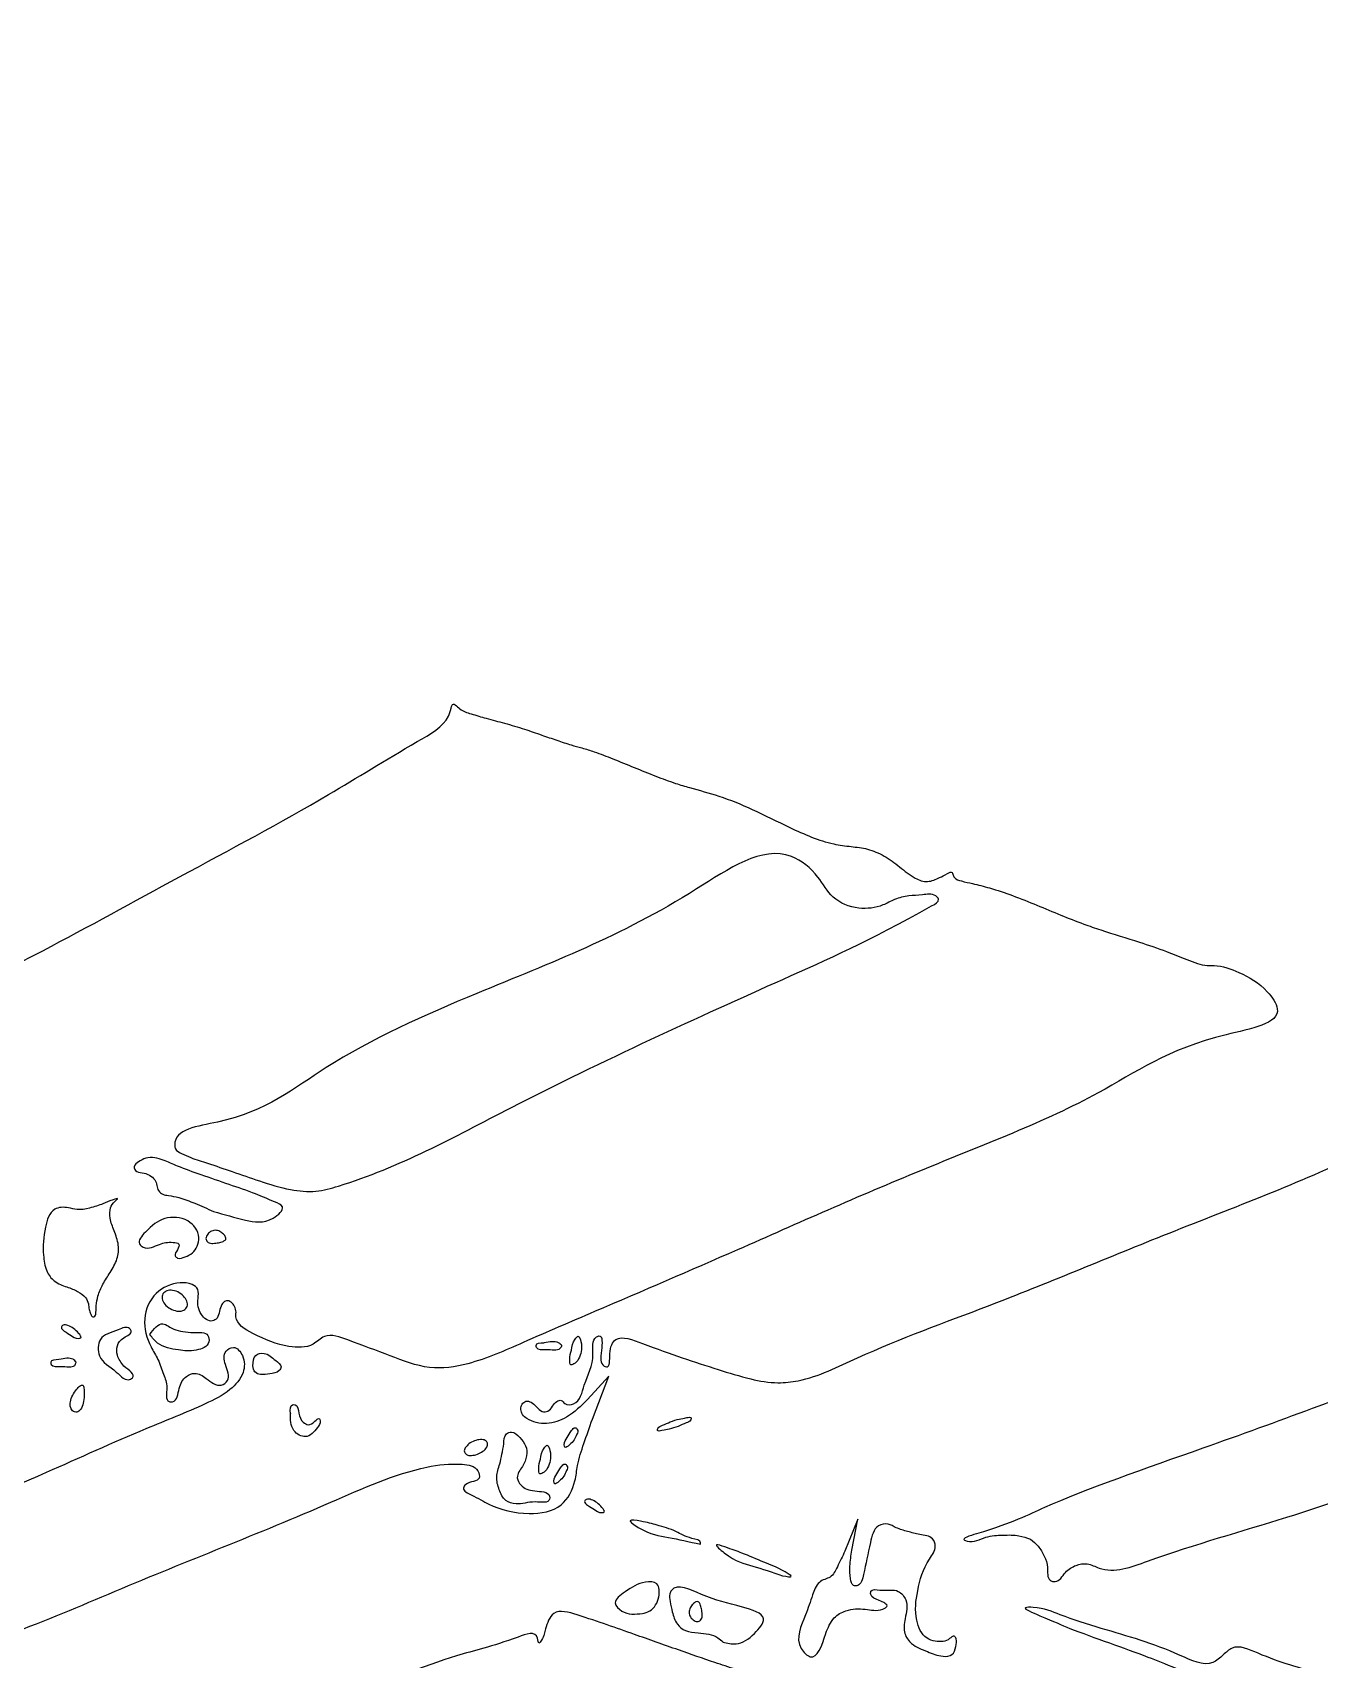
# Model space of a CAD drawing. Extents: x 75.6 to 113.1, y 82.9 to 117.5.
# Drawn here: x 101.74 to 106.43, y 96.37 to 102.31 of the extents above; entities that cross this region are included whole.
import ezdxf

# ---------------------------------------------------------------- set-up
doc = ezdxf.new("R2010")
doc.units = 0
doc.layers.add('Layer_1', color=7, linetype='CONTINUOUS')

msp = doc.modelspace()

# ---------------------------------------------------------------- linework, layer by layer
at = {"layer": 'Layer_1', "color": 7}
for points in [[(102.562027, 98.11821)], [(102.439365, 97.904663)], [(102.263557, 97.866923)], [(102.210007, 97.706625)], [(102.162997, 97.557833)], [(103.700107, 97.501628)], [(101.921137, 97.314315)], [(104.0895, 97.223175)], [(103.31268, 97.145063)], [(103.587112, 97.104278)], [(103.436707, 96.99216)], [(105.373485, 96.812393)], [(104.170125, 96.793882)], [(104.469915, 96.678772)], [(103.958542, 96.541125)], [(104.133217, 96.562237)]]:
    msp.add_lwpolyline(points, close=True, dxfattribs=at)
for points in [[(102.395302, 98.00694), (102.395265, 98.00718)], [(101.967465, 97.663432), (101.96721, 97.663463)], [(101.902987, 97.562588), (101.903212, 97.562813)], [(103.600222, 97.528545), (103.600072, 97.52862)], [(101.893935, 97.457303), (101.894085, 97.457228)], [(102.06813, 97.442498), (102.068272, 97.442535)], [(102.538777, 97.443623), (102.538522, 97.443548)], [(103.776277, 97.249185), (103.836877, 97.406977), (103.75896, 97.321582)], [(102.675487, 97.271048), (102.675502, 97.270943)], [(103.684642, 97.182923), (103.684417, 97.183148)], [(103.646962, 97.050413), (103.646737, 97.050638)], [(103.811062, 96.927637), (103.811287, 96.927862)], [(104.72271, 96.772463), (104.744385, 96.885218), (104.69706, 96.767925)], [(104.62761, 96.468863), (104.62743, 96.468877)], [(104.252775, 96.43659), (104.252452, 96.43656)]]:
    msp.add_lwpolyline(points, dxfattribs=at)
at = {"layer": 'Layer_1', "color": 1}
msp.add_open_spline([(106.074617, 88.715588), (104.249354, 87.36335), (100.649104, 84.696121), (94.172017, 82.903995), (87.750406, 83.03344), (82.005764, 85.283429), (77.720631, 89.422948), (75.517658, 94.943519), (75.68874, 101.044047), (78.085845, 106.95001), (82.368448, 112.0185), (88.034386, 115.689566), (94.438585, 117.565183), (100.87869, 117.414553), (106.619057, 115.169462), (110.904213, 111.029918), (113.111088, 105.504876), (112.923489, 99.423268), (110.593048, 93.440943), (107.612551, 90.323953), (106.074617, 88.715588)], degree=3, knots=[0, 0, 0, 0, 6.766367, 13.346357, 19.73316, 25.749556, 31.41027, 37.120766, 43.060724, 49.272926, 55.895829, 62.662196, 69.242186, 75.628989, 81.645385, 87.3061, 93.016595, 98.956553, 105.168756, 111.791658, 111.791658, 111.791658, 111.791658], dxfattribs=at)
at = {"layer": 'Layer_1', "color": 7}
for points, knots in [([(100.440675, 99.308295), (100.42186, 99.304328), (100.386131, 99.296796), (100.336734, 99.294441), (100.299434, 99.303909), (100.272984, 99.315957), (100.247336, 99.312211), (100.228844, 99.291932), (100.206771, 99.264104), (100.168899, 99.234769), (100.121757, 99.199664), (100.070869, 99.175132), (100.045022, 99.121209), (100.071681, 99.078877), (100.084709, 99.036244), (100.083704, 98.996195), (100.063423, 98.968616), (100.041889, 98.949444), (100.030873, 98.926866), (100.033787, 98.889632), (100.098044, 98.878879), (100.159416, 98.886497), (100.195542, 98.922534), (100.210803, 98.959229), (100.254284, 98.942486), (100.306845, 98.914313), (100.413961, 98.865473), (100.565138, 98.807244), (100.765753, 98.733677), (100.951238, 98.67235), (101.108873, 98.627082), (101.249017, 98.668572), (101.454927, 98.795425), (101.81401, 98.975895), (102.283424, 99.235444), (102.754795, 99.484766), (103.057849, 99.6759), (103.24346, 99.779929), (103.259484, 99.834012), (103.266043, 99.860265), (103.281238, 99.850513), (103.296797, 99.83283), (103.338968, 99.819698), (103.392564, 99.803326), (103.458551, 99.786949), (103.526033, 99.766413), (103.589421, 99.744935), (103.645871, 99.724793), (103.694575, 99.708724), (103.740503, 99.696725), (103.791329, 99.680369), (103.854647, 99.656235), (103.92897, 99.625501), (104.004809, 99.594629), (104.07214, 99.569468), (104.149395, 99.546755), (104.244601, 99.521722), (104.36641, 99.471637), (104.476045, 99.415137), (104.574335, 99.370896), (104.649465, 99.346012), (104.718423, 99.337148), (104.781822, 99.330691), (104.84198, 99.303936), (104.897818, 99.263924), (104.944226, 99.223017), (104.998493, 99.203388), (105.039946, 99.223202), (105.063907, 99.234117), (105.087776, 99.248472), (105.09162, 99.234235), (105.097166, 99.218815), (105.127381, 99.210157), (105.169131, 99.200604), (105.23296, 99.185344), (105.310595, 99.1583), (105.396713, 99.123913), (105.482338, 99.087562), (105.560154, 99.057227), (105.655642, 99.023805), (105.757244, 98.993718), (105.862236, 98.958752), (105.931616, 98.929447), (105.98078, 98.911075), (106.01441, 98.901775), (106.066529, 98.905928), (106.145957, 98.875845), (106.226316, 98.829668), (106.318576, 98.696583), (105.915996, 98.630801), (105.602106, 98.400041), (104.953891, 98.155885), (104.356598, 97.887688), (103.871074, 97.67886), (103.544382, 97.538969), (103.349942, 97.45102), (103.178225, 97.425328), (103.032617, 97.485077), (102.915312, 97.526196), (102.806431, 97.56872), (102.750637, 97.50758), (102.64795, 97.513234), (102.560033, 97.547421), (102.470749, 97.599939), (102.478929, 97.645372), (102.470033, 97.665054), (102.457351, 97.68052), (102.436776, 97.68294), (102.422173, 97.665774), (102.416896, 97.643131), (102.411795, 97.618612), (102.390629, 97.604255), (102.36652, 97.611685), (102.348536, 97.631526), (102.337589, 97.659397), (102.337326, 97.690152), (102.343556, 97.723324), (102.31193, 97.746499), (102.255834, 97.749982), (102.175247, 97.716319), (102.131979, 97.614776), (102.156105, 97.526952), (102.194965, 97.467028), (102.211606, 97.414316), (102.230434, 97.369373), (102.21716, 97.313536), (102.262569, 97.311778), (102.266233, 97.365243), (102.28754, 97.404634), (102.331749, 97.423089), (102.372494, 97.397292), (102.412376, 97.361975), (102.460606, 97.396572), (102.436443, 97.444749), (102.429176, 97.495394), (102.473579, 97.520695), (102.509678, 97.476266), (102.508951, 97.411711), (102.450824, 97.347066), (102.326314, 97.285545), (102.097366, 97.1963), (101.739051, 97.031802), (101.366338, 96.875224), (101.057714, 96.719614), (100.88479, 96.673537), (100.799995, 96.594939), (100.761716, 96.608472), (100.756923, 96.630733), (100.754185, 96.653991), (100.749065, 96.712475), (100.71979, 96.645084), (100.724608, 96.601297), (100.713429, 96.529764), (100.6975, 96.460329), (100.672437, 96.377076), (100.641709, 96.281093), (100.610507, 96.173608), (100.571178, 96.026792), (100.520996, 95.857495), (100.469213, 95.692105), (100.421926, 95.595199), (100.396657, 95.54349), (100.388245, 95.503324), (100.370147, 95.382295), (100.309697, 95.153014), (100.211008, 94.943776), (100.164931, 94.64113), (99.965746, 94.745871), (99.796398, 94.788383), (99.634102, 94.855331), (99.531073, 94.896361), (99.485465, 94.917599), (99.447689, 94.925006), (99.425649, 94.949034), (99.427025, 94.984108), (99.438856, 95.022843), (99.453704, 95.065335), (99.461459, 95.105986), (99.460155, 95.149108), (99.449859, 95.182419), (99.471573, 95.228287), (99.492038, 95.204339), (99.510757, 95.184892), (99.52348, 95.22309), (99.531273, 95.25653), (99.529387, 95.308694), (99.574649, 95.336505), (99.622083, 95.295891), (99.700945, 95.260475), (99.771778, 95.370732), (99.77564, 95.493915), (99.798119, 95.610365), (99.786905, 95.706731), (99.725, 95.731122), (99.665095, 95.746619), (99.654048, 95.821611), (99.690092, 95.914233), (99.727521, 96.022149), (99.783018, 96.123112), (99.85208, 96.134871), (99.891663, 96.111778), (99.920479, 96.145328), (99.941162, 96.225375), (99.966509, 96.347849), (99.97099, 96.472615), (99.941732, 96.5615), (99.894985, 96.570331), (99.888651, 96.600625), (99.916605, 96.617631), (99.944718, 96.672014), (99.814458, 96.712744), (99.720911, 96.754007), (99.59449, 96.786199), (99.506488, 96.800829), (99.42098, 96.795399), (99.336448, 96.787165), (99.262548, 96.812931), (99.206235, 96.855204), (99.216903, 96.8959), (99.238653, 96.918224), (99.270213, 96.942631), (99.31341, 96.96422), (99.371451, 96.948058), (99.420248, 96.907232), (99.470406, 96.868313), (99.523174, 96.849713), (99.565113, 96.863335), (99.585397, 96.881213), (99.613242, 96.880187), (99.589641, 96.847558), (99.695682, 96.84501), (99.769022, 96.888594), (99.901819, 96.933204), (99.977958, 96.995107), (100.05411, 96.984542), (100.043584, 96.928638), (100.019997, 96.896651), (100.039091, 96.877747), (100.050349, 96.92766), (100.125514, 96.924617), (100.246809, 96.896767), (100.413562, 96.843047), (100.588395, 96.777346), (100.701563, 96.761771), (100.789297, 96.709979), (100.822998, 96.792103), (100.62688, 96.811591), (100.493887, 96.890062), (100.299413, 96.948335), (100.186365, 96.995529), (100.123242, 97.038373), (100.120619, 97.07367), (100.121535, 97.094438), (100.14528, 97.117404), (100.216138, 97.076752), (100.325469, 97.059997), (100.47594, 97.006136), (100.62812, 96.952581), (100.730779, 96.934309), (100.817171, 96.889086), (100.836799, 96.971387), (100.869283, 97.053603), (100.907632, 97.198646), (100.946833, 97.335697), (100.990206, 97.451325), (101.047425, 97.504591), (101.095991, 97.526923), (101.133904, 97.541343), (101.164346, 97.532869), (101.199204, 97.537266), (101.226587, 97.581814), (101.259165, 97.639327), (101.283859, 97.697679), (101.324884, 97.745611), (101.383068, 97.721456), (101.447053, 97.690702), (101.544553, 97.732555), (101.596687, 97.814988), (101.64973, 97.878802), (101.655618, 97.953065), (101.598965, 97.973341), (101.571324, 98.001019), (101.531049, 97.998783), (101.553358, 97.967544), (101.559704, 97.946671), (101.561684, 97.92098), (101.544222, 97.909114), (101.525825, 97.896214), (101.515946, 97.867626), (101.511795, 97.833441), (101.509585, 97.796502), (101.483286, 97.765156), (101.449716, 97.758971), (101.410496, 97.745134), (101.397727, 97.784855), (101.428681, 97.815951), (101.443921, 97.864261), (101.456323, 97.918035), (101.44828, 97.964066), (101.459742, 98.02276), (101.414751, 98.021592), (101.421296, 97.963958), (101.400927, 97.919747), (101.390128, 97.870265), (101.377754, 97.83131), (101.373352, 97.798571), (101.345267, 97.786971), (101.325562, 97.821844), (101.261373, 97.83295), (101.208031, 97.75678), (101.177575, 97.677693), (101.179044, 97.616615), (101.151784, 97.577312), (101.130884, 97.608335), (101.109759, 97.629615), (101.074282, 97.613263), (101.057995, 97.578193), (101.031939, 97.54369), (101.003093, 97.517334), (100.912997, 97.48734), (100.734054, 97.59565), (100.499366, 97.639944), (100.355574, 97.734697), (100.258258, 97.761156), (100.240313, 97.668483), (100.216652, 97.603219), (100.194777, 97.529379), (100.177673, 97.485752), (100.07995, 97.409151), (99.81507, 97.333323), (99.51034, 97.143217), (99.273141, 97.024397), (99.154279, 96.934941), (99.007777, 97.010712), (98.845267, 97.047328), (98.656774, 97.109256), (98.513441, 97.147326), (98.371904, 97.180692), (98.265897, 97.199816), (98.179437, 97.2284), (98.164603, 97.285007), (98.171982, 97.334882), (98.19067, 97.385707), (98.223113, 97.435386), (98.258086, 97.487192), (98.284421, 97.543974), (98.325388, 97.694513), (98.364746, 97.914807), (98.455594, 98.169234), (98.538563, 98.299403), (98.630812, 98.373376), (98.547639, 98.44625), (98.46184, 98.473872), (98.347646, 98.513451), (98.239355, 98.549939), (98.128401, 98.589359), (98.032105, 98.617674), (97.953291, 98.633159), (97.887059, 98.609766), (97.832118, 98.559307), (97.760569, 98.52038), (97.665057, 98.486204), (97.533448, 98.409934), (97.421201, 98.295894), (97.258871, 98.26354), (97.260129, 98.199341), (97.283347, 98.207436), (97.301933, 98.210966), (97.329779, 98.23746), (97.343772, 98.209587), (97.312663, 98.188216), (97.284964, 98.162448), (97.238432, 98.153614), (97.19287, 98.162372), (97.146716, 98.171069), (97.102336, 98.162823), (97.068392, 98.142332), (97.039608, 98.099603), (97.108115, 98.056636), (97.153526, 98.039305), (97.18578, 98.026995)], [0, 0, 0, 0, 0.057719, 0.109605, 0.146403, 0.172291, 0.195783, 0.217949, 0.252176, 0.303038, 0.360146, 0.429418, 0.468045, 0.522119, 0.56593, 0.603598, 0.63628, 0.66519, 0.689976, 0.709346, 0.767465, 0.84343, 0.896892, 0.916136, 0.948621, 1.00581, 1.113461, 1.290104, 1.497767, 1.750353, 1.884403, 1.973692, 2.177937, 2.610012, 3.176404, 3.79696, 4.174112, 4.320829, 4.351799, 4.369005, 4.375174, 4.398718, 4.443115, 4.500351, 4.569853, 4.645937, 4.71221, 4.770542, 4.825778, 4.86598, 4.912909, 4.985874, 5.069195, 5.154186, 5.231546, 5.284664, 5.395706, 5.526586, 5.678651, 5.765651, 5.849977, 5.914619, 5.974056, 6.040052, 6.109084, 6.179505, 6.226192, 6.272044, 6.304002, 6.32205, 6.328719, 6.342611, 6.371063, 6.412198, 6.476492, 6.565218, 6.659527, 6.754376, 6.844348, 6.910014, 7.057821, 7.162181, 7.241865, 7.283396, 7.320122, 7.344952, 7.438889, 7.563835, 7.635782, 7.84478, 8.358156, 9.065022, 9.79238, 10.359417, 10.643375, 10.859384, 10.999362, 11.149304, 11.313585, 11.4004, 11.450334, 11.538606, 11.678333, 11.765272, 11.787089, 11.808627, 11.828385, 11.844526, 11.863284, 11.889037, 11.915361, 11.935271, 11.957494, 11.984072, 12.013934, 12.044545, 12.077703, 12.104508, 12.148935, 12.243805, 12.34516, 12.450109, 12.502768, 12.560239, 12.610978, 12.661774, 12.674034, 12.728156, 12.779497, 12.811264, 12.857204, 12.917108, 12.945204, 13.004294, 13.052534, 13.082741, 13.127216, 13.188558, 13.26724, 13.37087, 13.605694, 14.003459, 14.552262, 14.825131, 15.024987, 15.108565, 15.11917, 15.138759, 15.167297, 15.207712, 15.238354, 15.312672, 15.368716, 15.446361, 15.529195, 15.628483, 15.749048, 15.86481, 16.084407, 16.279254, 16.382959, 16.40786, 16.451458, 16.50493, 16.776757, 17.132342, 17.315672, 17.439054, 17.672422, 17.890185, 17.951552, 18.005838, 18.041267, 18.063941, 18.096867, 18.139541, 18.187055, 18.231186, 18.263461, 18.313719, 18.342974, 18.371772, 18.386641, 18.408323, 18.455378, 18.514157, 18.541727, 18.593309, 18.680695, 18.759271, 18.924169, 19.057954, 19.123492, 19.184808, 19.243599, 19.291277, 19.386324, 19.542046, 19.643186, 19.703705, 19.733354, 19.762315, 19.815164, 19.989725, 20.126165, 20.20293, 20.232982, 20.251256, 20.279916, 20.322607, 20.400459, 20.583184, 20.685499, 20.780911, 20.850479, 20.942916, 21.028375, 21.093699, 21.114251, 21.146086, 21.185358, 21.23532, 21.28286, 21.355419, 21.425594, 21.473247, 21.516638, 21.547587, 21.559929, 21.577488, 21.620324, 21.752542, 21.914202, 22.006069, 22.045309, 22.103025, 22.136891, 22.142758, 22.172249, 22.223939, 22.343055, 22.561097, 22.746723, 22.884424, 22.944629, 22.975658, 23.091208, 23.336993, 23.541495, 23.664452, 23.721375, 23.747145, 23.76728, 23.781189, 23.837608, 23.965655, 24.137802, 24.309156, 24.435105, 24.488518, 24.532469, 24.638038, 24.78273, 24.967827, 25.072786, 25.146162, 25.194119, 25.234751, 25.262156, 25.287296, 25.333822, 25.405998, 25.489066, 25.531854, 25.56891, 25.65896, 25.741902, 25.856224, 25.947834, 25.991297, 26.050823, 26.099478, 26.115144, 26.143636, 26.172269, 26.193862, 26.210554, 26.231395, 26.260975, 26.296209, 26.336382, 26.36923, 26.408024, 26.44499, 26.46382, 26.51214, 26.562458, 26.618117, 26.669076, 26.722531, 26.732147, 26.787788, 26.839456, 26.892122, 26.934383, 26.966033, 26.982755, 27.009623, 27.065918, 27.146655, 27.257481, 27.316978, 27.338799, 27.368801, 27.398458, 27.423944, 27.46899, 27.513166, 27.553378, 27.583934, 27.790723, 28.115434, 28.299933, 28.323654, 28.388104, 28.505604, 28.567412, 28.615404, 28.641895, 28.934134, 29.427762, 29.707606, 29.745136, 29.855295, 30.130159, 30.281869, 30.442592, 30.577719, 30.713646, 30.777605, 30.827282, 30.872563, 30.929302, 30.987704, 31.050158, 31.11676, 31.17424, 31.517273, 31.794548, 31.956672, 32.015393, 32.082335, 32.209845, 32.313308, 32.437348, 32.555116, 32.665022, 32.741166, 32.788876, 32.86944, 32.962704, 33.03087, 33.174378, 33.407573, 33.544572, 33.552743, 33.567949, 33.595673, 33.629535, 33.638079, 33.675508, 33.715224, 33.759919, 33.807819, 33.85506, 33.899999, 33.937992, 33.977501, 34.022855, 34.134036, 34.134036, 34.134036, 34.134036]), ([(102.56211, 98.11815), (102.599636, 98.106252), (102.666526, 98.085045), (102.766128, 98.075231), (103.048071, 98.153985), (103.585134, 98.452506), (104.372206, 98.81081), (104.789211, 98.994271), (105.046473, 99.139419), (105.019295, 99.168336), (104.978576, 99.159559), (104.929135, 99.159204), (104.879456, 99.146771), (104.824441, 99.115453), (104.743092, 99.104895), (104.647985, 99.14279), (104.598958, 99.237983), (104.434733, 99.371068), (103.976706, 99.044387), (103.456016, 98.851293), (102.823541, 98.57161), (102.550847, 98.33907), (102.245353, 98.307369), (102.255796, 98.229715), (102.281665, 98.216138), (102.319792, 98.199469), (102.383318, 98.18003), (102.465934, 98.150937), (102.528944, 98.129478), (102.562027, 98.11821)], [0, 0, 0, 0, 0.118125, 0.210562, 0.294685, 0.98744, 2.081813, 2.687, 2.721719, 2.737071, 2.785773, 2.835255, 2.888753, 2.936091, 3.024322, 3.126214, 3.218241, 3.339974, 3.705563, 4.593174, 5.205525, 5.64807, 5.825085, 5.839583, 5.866333, 5.904191, 5.968436, 6.063201, 6.167964, 6.167964, 6.167964, 6.167964]), ([(103.75896, 97.321582), (103.735192, 97.297788), (103.693032, 97.25558), (103.611024, 97.226695), (103.551167, 97.240067), (103.520897, 97.265028), (103.513914, 97.285143), (103.517491, 97.304856), (103.53384, 97.318021), (103.556068, 97.311905), (103.572516, 97.294794), (103.589589, 97.27543), (103.617342, 97.276123), (103.631462, 97.296668), (103.642677, 97.314687), (103.664605, 97.321943), (103.677133, 97.299252), (103.730285, 97.303522), (103.746976, 97.392624), (103.788835, 97.460036), (103.771672, 97.540858), (103.815446, 97.561052), (103.809755, 97.491996), (103.801884, 97.449867), (103.842258, 97.433392), (103.835063, 97.497204), (103.862004, 97.563206), (104.039123, 97.494125), (104.17877, 97.448422), (104.346032, 97.395785), (104.444113, 97.378645), (104.580127, 97.393712), (104.827233, 97.519398), (105.276493, 97.677885), (105.873596, 97.931815), (106.479274, 98.156895), (106.858839, 98.36208), (107.099169, 98.433749), (107.120131, 98.505946), (107.139656, 98.525097), (107.165501, 98.522578), (107.190812, 98.508409), (107.225228, 98.497842), (107.264165, 98.485854), (107.30664, 98.473323), (107.349601, 98.458644), (107.394554, 98.440855), (107.447899, 98.421677), (107.513615, 98.40201), (107.588258, 98.382377), (107.662183, 98.36114), (107.726527, 98.338858), (107.778429, 98.313826), (107.825328, 98.288368), (107.877412, 98.267072), (107.934695, 98.246957), (107.992871, 98.228411), (108.04666, 98.209346), (108.093014, 98.190009), (108.133724, 98.175339), (108.170724, 98.165799), (108.20422, 98.164161), (108.233339, 98.160712), (108.25815, 98.147904), (108.27352, 98.12733), (108.290924, 98.107948), (108.318817, 98.103956), (108.347266, 98.110695), (108.369465, 98.127198), (108.396268, 98.116505), (108.386879, 98.082402), (108.393987, 98.039481), (108.452749, 98.013538), (108.52381, 98.029645), (108.614466, 98.027209), (108.704661, 97.992783), (108.757758, 97.942118), (108.784659, 97.899683), (108.818356, 97.890937), (108.856261, 97.904838), (108.910723, 97.922068), (108.999698, 97.888878), (109.077574, 97.848004), (109.14771, 97.819228), (109.183736, 97.807484), (109.207749, 97.814474), (109.223581, 97.827071), (109.24719, 97.818671), (109.271003, 97.803308), (109.300919, 97.784412), (109.334955, 97.769943), (109.382798, 97.760471), (109.461801, 97.739852), (109.596712, 97.681815), (109.721595, 97.623881), (109.817943, 97.585807), (109.851908, 97.575021), (109.881758, 97.576546), (109.916823, 97.574946), (109.965719, 97.559842), (110.037009, 97.533535), (110.149273, 97.500832), (110.10412, 97.366198), (109.682485, 97.277683), (108.871273, 96.938026), (107.731929, 96.688331), (106.953667, 96.272864), (106.60775, 96.271323), (106.526845, 96.290579), (106.387229, 96.334647), (106.256771, 96.368832), (106.121585, 96.433777), (106.075277, 96.388042), (106.019762, 96.340195), (105.85307, 96.424437), (105.683859, 96.47017), (105.493672, 96.529123), (105.418586, 96.564078), (105.332329, 96.564499), (105.448179, 96.516669), (105.518036, 96.485223), (105.662029, 96.433495), (105.79258, 96.386833), (105.876998, 96.353039), (105.98736, 96.305077), (105.692431, 96.247499), (105.504556, 96.143608), (105.050234, 96.003641), (104.638263, 95.872718), (104.375822, 95.743864), (104.185316, 95.69924), (104.177494, 95.642338), (104.173649, 95.624946), (104.150129, 95.609916), (104.087861, 95.662353), (103.973661, 95.679074), (103.806197, 95.746072), (103.643949, 95.803564), (103.527981, 95.844575), (103.468446, 95.902313), (103.519473, 95.979029), (103.681832, 95.892552), (103.84391, 95.858935), (104.0318, 95.788081), (104.127323, 95.769381), (104.212577, 95.741792), (104.219611, 95.793631), (104.230848, 95.836984), (104.238405, 95.902926), (104.254311, 95.982095), (104.27964, 96.07121), (104.312007, 96.168748), (104.346858, 96.241021), (104.353452, 96.320801), (104.287156, 96.340949), (104.205997, 96.368107), (104.081154, 96.411265), (103.911021, 96.471795), (103.776361, 96.519009), (103.631889, 96.563735), (103.60505, 96.487948), (103.600257, 96.456193), (103.578292, 96.424966), (103.577877, 96.482631), (103.424238, 96.423266), (103.236533, 96.382488), (102.900313, 96.240437), (102.527256, 96.113612), (102.393913, 96.026182), (102.15036, 95.968796), (102.212684, 95.947961), (102.252227, 95.944355), (102.314539, 95.93864), (102.371119, 95.93525), (102.4249, 95.919995), (102.433184, 95.8851), (102.438664, 95.850842), (102.485435, 95.847329), (102.529339, 95.860964), (102.582561, 95.870862), (102.627947, 95.876476), (102.677368, 95.860029), (102.765993, 95.883834), (102.906679, 95.923872), (103.024052, 95.966447), (103.091182, 95.990797)], [0, 0, 0, 0, 0.09993, 0.177259, 0.250416, 0.272005, 0.291915, 0.311326, 0.328728, 0.347826, 0.373492, 0.40061, 0.420986, 0.446501, 0.469811, 0.486041, 0.503229, 0.535542, 0.614093, 0.730838, 0.795492, 0.804589, 0.858957, 0.916213, 0.924761, 0.974232, 1.030534, 1.128742, 1.421154, 1.544271, 1.6444, 1.718398, 1.950099, 2.464436, 3.150075, 3.905786, 4.358344, 4.525049, 4.555681, 4.579567, 4.599378, 4.628208, 4.666739, 4.706705, 4.750641, 4.799524, 4.842852, 4.895658, 4.969533, 5.048545, 5.127194, 5.200299, 5.252432, 5.299873, 5.360311, 5.420936, 5.482018, 5.543479, 5.592073, 5.632625, 5.673345, 5.705978, 5.733102, 5.76093, 5.786403, 5.810081, 5.836328, 5.865618, 5.89755, 5.912831, 5.937558, 5.985908, 6.035044, 6.107618, 6.202548, 6.303527, 6.388694, 6.420298, 6.449272, 6.484246, 6.540089, 6.615721, 6.756237, 6.807203, 6.845162, 6.865172, 6.880206, 6.902364, 6.931778, 6.968096, 7.007408, 7.04209, 7.114067, 7.252028, 7.481593, 7.526456, 7.563904, 7.586734, 7.615528, 7.669124, 7.736619, 7.859296, 7.929587, 8.084918, 9.05607, 10.660534, 11.549891, 11.604207, 11.692978, 11.798334, 12.038403, 12.135105, 12.175687, 12.222783, 12.344373, 12.648415, 12.805771, 12.908626, 12.936229, 12.995972, 13.115102, 13.268348, 13.417897, 13.52727, 13.573154, 13.701094, 14.034474, 14.501456, 15.002823, 15.328453, 15.454739, 15.48005, 15.497398, 15.504728, 15.559336, 15.69093, 15.871145, 16.089469, 16.204044, 16.253259, 16.301852, 16.418154, 16.695301, 16.86288, 16.984148, 17.034146, 17.063881, 17.115499, 17.178083, 17.258864, 17.35872, 17.456418, 17.562896, 17.612007, 17.661165, 17.74215, 17.882713, 18.052428, 18.274191, 18.358933, 18.422735, 18.465764, 18.481077, 18.500028, 18.570932, 18.805894, 19.236475, 19.611964, 19.880138, 19.983062, 20.002474, 20.048035, 20.110227, 20.18479, 20.226569, 20.258855, 20.287074, 20.318963, 20.377306, 20.431989, 20.479875, 20.512206, 20.584729, 20.744419, 20.957787, 20.957787, 20.957787, 20.957787]), ([(102.395265, 98.00718), (102.434155, 97.995939), (102.505417, 97.97534), (102.593618, 97.958769), (102.664109, 98.02328), (102.600096, 98.048855), (102.542835, 98.074592), (102.449469, 98.105762), (102.355351, 98.13851), (102.274228, 98.166715), (102.219454, 98.191744), (102.180973, 98.204989), (102.147981, 98.20281), (102.123382, 98.190281), (102.102096, 98.174177), (102.110513, 98.150122), (102.136663, 98.149573), (102.160878, 98.140823), (102.182142, 98.12471), (102.188538, 98.102623), (102.192421, 98.081909), (102.209443, 98.067427), (102.236324, 98.064835), (102.276247, 98.056833), (102.331136, 98.035847), (102.372753, 98.017098), (102.395302, 98.00694)], [0, 0, 0, 0, 0.120769, 0.221299, 0.275153, 0.308768, 0.384126, 0.485845, 0.594063, 0.686224, 0.742467, 0.774958, 0.807531, 0.837005, 0.861099, 0.875064, 0.901064, 0.929151, 0.954566, 0.976404, 0.996441, 1.016553, 1.037826, 1.076149, 1.138943, 1.213201, 1.213201, 1.213201, 1.213201]), ([(101.96721, 97.663463), (101.968888, 97.675106), (101.972814, 97.702351), (101.991264, 97.743189), (102.01887, 97.785651), (102.046155, 97.830769), (102.051615, 97.88626), (102.033434, 97.934793), (102.016076, 97.977643), (102.016411, 98.019567), (102.028338, 98.039204), (102.051766, 98.057236), (102.01491, 98.045569), (101.991497, 98.033782), (101.944533, 98.018558), (101.901547, 98.01043), (101.861085, 98.023845), (101.801884, 98.021786), (101.77568, 97.936856), (101.771368, 97.862569), (101.781756, 97.792758), (101.812838, 97.748086), (101.858161, 97.732767), (101.89807, 97.717914), (101.927322, 97.697694), (101.940396, 97.672364), (101.940132, 97.649886), (101.945769, 97.635144), (101.952206, 97.620469), (101.965528, 97.62601), (101.966573, 97.643257), (101.967128, 97.655816), (101.967465, 97.663432)], [0, 0, 0, 0, 0.035173, 0.082303, 0.132586, 0.187791, 0.238356, 0.293353, 0.340722, 0.37867, 0.408452, 0.421052, 0.437366, 0.478001, 0.529133, 0.574579, 0.607075, 0.657171, 0.730486, 0.833494, 0.891663, 0.93735, 0.988228, 1.030516, 1.066219, 1.091671, 1.112815, 1.130855, 1.143024, 1.15059, 1.165884, 1.18945, 1.18945, 1.18945, 1.18945]), ([(102.263535, 97.866923), (102.258061, 97.859411), (102.249724, 97.847969), (102.268615, 97.831664), (102.29276, 97.84191), (102.31941, 97.853143), (102.337328, 97.880121), (102.3476, 97.925573), (102.303571, 97.986596), (102.210228, 97.989366), (102.159375, 97.946899), (102.112982, 97.89502), (102.151533, 97.864557), (102.196701, 97.889758), (102.234102, 97.896577), (102.274755, 97.891538), (102.26727, 97.875083), (102.263557, 97.866923)], [0, 0, 0, 0, 0.023077, 0.03515, 0.062603, 0.092691, 0.122811, 0.155052, 0.227975, 0.31198, 0.39861, 0.44655, 0.464698, 0.524786, 0.574536, 0.596409, 0.617926, 0.617926, 0.617926, 0.617926]), ([(105.373388, 96.812302), (105.383287, 96.804401), (105.404592, 96.787398), (105.424641, 96.749955), (105.440558, 96.71009), (105.432105, 96.66364), (105.476545, 96.651854), (105.498483, 96.693944), (105.536756, 96.718409), (105.58321, 96.72689), (105.663921, 96.68113), (105.923427, 96.780642), (106.458373, 96.925586), (107.188918, 97.218461), (108.052355, 97.456824), (108.385009, 97.714234), (108.899547, 97.731224), (108.825297, 97.832652), (108.7639, 97.813619), (108.703903, 97.778403), (108.609295, 97.75677), (108.508089, 97.798209), (108.444027, 97.861084), (108.419943, 97.918228), (108.394447, 97.947898), (108.313191, 98.015394), (108.014793, 97.821369), (107.513878, 97.729426), (106.779278, 97.426156), (106.09999, 97.175838), (105.473435, 96.95908), (105.305763, 96.86885), (105.117042, 96.813662), (105.164867, 96.797279), (105.207799, 96.824152), (105.272056, 96.827184), (105.327491, 96.828384), (105.359738, 96.817172), (105.373485, 96.812393)], [0, 0, 0, 0, 0.03771, 0.081152, 0.123848, 0.171253, 0.189889, 0.240382, 0.286757, 0.327939, 0.373628, 0.5522, 1.084174, 2.098418, 2.941865, 3.546822, 3.782363, 3.810551, 3.874243, 3.940286, 4.031304, 4.149183, 4.252684, 4.291873, 4.333299, 4.369649, 4.597303, 5.179861, 6.039921, 6.872938, 7.488956, 7.754626, 7.804381, 7.814423, 7.884371, 7.947198, 8.005537, 8.048886, 8.048886, 8.048886, 8.048886]), ([(102.439365, 97.904663), (102.439513, 97.907623), (102.439888, 97.915111), (102.430215, 97.925078), (102.418327, 97.935196), (102.400757, 97.940025), (102.382896, 97.93432), (102.370712, 97.921801), (102.36497, 97.905256), (102.375847, 97.891314), (102.394173, 97.889974), (102.412278, 97.892527), (102.429064, 97.895932), (102.43646, 97.9022), (102.439365, 97.904662)], [0, 0, 0, 0, 0.008602, 0.02176, 0.038567, 0.056058, 0.073515, 0.09198, 0.107616, 0.120724, 0.138444, 0.159347, 0.176801, 0.188096, 0.188096, 0.188096, 0.188096]), ([(102.210007, 97.706625), (102.21447, 97.711029), (102.22425, 97.720679), (102.247874, 97.720186), (102.270705, 97.711671), (102.289895, 97.695844), (102.301042, 97.676309), (102.299346, 97.655032), (102.281809, 97.64286), (102.259288, 97.642718), (102.236, 97.651496), (102.217266, 97.66706), (102.205016, 97.68723), (102.208442, 97.700542), (102.210007, 97.706625)], [0, 0, 0, 0, 0.018159, 0.039794, 0.065477, 0.091098, 0.112722, 0.130915, 0.149074, 0.170709, 0.196391, 0.222013, 0.243637, 0.26183, 0.26183, 0.26183, 0.26183]), ([(101.903212, 97.562813), (101.897314, 97.569167), (101.88611, 97.581237), (101.866554, 97.590807), (101.848163, 97.596179), (101.835862, 97.582059), (101.85544, 97.566899), (101.875016, 97.556351), (101.893609, 97.541706), (101.917432, 97.546307), (101.908659, 97.556195), (101.902987, 97.562588)], [0, 0, 0, 0, 0.025603, 0.048633, 0.066661, 0.076481, 0.093465, 0.123108, 0.151766, 0.161654, 0.179734, 0.179734, 0.179734, 0.179734]), ([(102.068272, 97.442535), (102.058471, 97.455196), (102.041702, 97.476856), (102.041157, 97.519837), (102.0623, 97.547606), (102.102453, 97.562866), (102.082206, 97.591229), (102.035205, 97.567922), (101.973396, 97.55589), (101.971725, 97.46261), (102.032574, 97.435624), (102.077071, 97.383679), (102.112985, 97.410221), (102.088729, 97.427675), (102.06813, 97.442498)], [0, 0, 0, 0, 0.04703, 0.08046, 0.118394, 0.155488, 0.165744, 0.207211, 0.281702, 0.341322, 0.426048, 0.483798, 0.493025, 0.544994, 0.544994, 0.544994, 0.544994]), ([(102.162967, 97.557833), (102.1696, 97.567962), (102.180936, 97.585272), (102.208925, 97.602303), (102.230597, 97.588078), (102.252693, 97.574781), (102.285655, 97.568691), (102.32442, 97.563139), (102.37561, 97.569616), (102.382457, 97.517118), (102.325723, 97.495187), (102.263622, 97.501409), (102.196809, 97.514127), (102.171599, 97.546714), (102.162997, 97.557833)], [0, 0, 0, 0, 0.03689, 0.063043, 0.085374, 0.107662, 0.141951, 0.182052, 0.234388, 0.258066, 0.312365, 0.37793, 0.457802, 0.499165, 0.499165, 0.499165, 0.499165]), ([(103.600072, 97.52862), (103.609888, 97.53052), (103.627337, 97.533898), (103.649427, 97.532236), (103.66701, 97.520292), (103.657278, 97.50237), (103.633655, 97.500478), (103.607977, 97.505066), (103.575108, 97.499763), (103.56752, 97.527537), (103.585742, 97.528099), (103.600222, 97.528545)], [0, 0, 0, 0, 0.029631, 0.05267, 0.068163, 0.080767, 0.101771, 0.132733, 0.16764, 0.175684, 0.206823, 0.206823, 0.206823, 0.206823]), ([(103.700107, 97.501695), (103.702084, 97.514773), (103.704762, 97.532489), (103.727878, 97.559145), (103.736543, 97.52703), (103.738411, 97.504509), (103.729868, 97.475218), (103.719194, 97.455488), (103.6948, 97.442758), (103.692299, 97.47497), (103.696955, 97.490867), (103.700107, 97.501628)], [0, 0, 0, 0, 0.042365, 0.057392, 0.079091, 0.10767, 0.137041, 0.164145, 0.179945, 0.197609, 0.234623, 0.234623, 0.234623, 0.234623]), ([(101.894085, 97.457228), (101.89068, 97.461319), (101.882215, 97.47149), (101.856545, 97.472719), (101.83416, 97.466006), (101.797912, 97.466347), (101.8059, 97.43851), (101.838763, 97.44388), (101.863518, 97.439325), (101.889234, 97.441613), (101.892657, 97.453036), (101.893935, 97.457303)], [0, 0, 0, 0, 0.015514, 0.038565, 0.068217, 0.09931, 0.107357, 0.142172, 0.173127, 0.194118, 0.206632, 0.206632, 0.206632, 0.206632]), ([(102.538522, 97.443548), (102.539093, 97.458808), (102.540102, 97.485819), (102.58915, 97.494678), (102.613578, 97.467874), (102.646541, 97.446306), (102.631542, 97.417619), (102.599578, 97.417051), (102.570597, 97.408952), (102.542225, 97.419403), (102.539942, 97.435442), (102.538778, 97.443623)], [0, 0, 0, 0, 0.040234, 0.071212, 0.121355, 0.151021, 0.166654, 0.203179, 0.236991, 0.259133, 0.282186, 0.282186, 0.282186, 0.282186]), ([(101.921137, 97.314315), (101.92224, 97.323725), (101.924196, 97.34042), (101.923688, 97.358454), (101.920208, 97.376862), (101.904591, 97.370017), (101.894687, 97.356434), (101.880703, 97.337382), (101.871842, 97.314582), (101.871771, 97.292451), (101.882515, 97.275364), (101.902425, 97.274374), (101.915908, 97.291618), (101.919216, 97.305976), (101.921137, 97.314315)], [0, 0, 0, 0, 0.02769, 0.049125, 0.060593, 0.070327, 0.0889, 0.114156, 0.139766, 0.161198, 0.178853, 0.194157, 0.212764, 0.238547, 0.238547, 0.238547, 0.238547]), ([(102.675502, 97.270943), (102.674445, 97.285035), (102.673084, 97.303164), (102.702633, 97.303099), (102.704575, 97.267509), (102.715402, 97.240831), (102.743185, 97.224762), (102.760848, 97.237684), (102.780108, 97.257518), (102.787376, 97.235983), (102.768658, 97.211275), (102.735173, 97.172938), (102.674749, 97.209141), (102.675219, 97.248574), (102.675487, 97.271048)], [0, 0, 0, 0, 0.032168, 0.041384, 0.07564, 0.112011, 0.132116, 0.159145, 0.178287, 0.186838, 0.213622, 0.268049, 0.316177, 0.379946, 0.379946, 0.379946, 0.379946]), ([(102.821617, 93.879637), (102.829236, 93.895175), (102.843831, 93.92494), (102.857999, 93.968696), (102.852513, 94.023634), (102.87513, 94.097997), (102.958906, 94.147985), (103.038271, 94.154874), (103.111057, 94.103111), (103.138648, 94.246362), (103.149801, 94.342999), (103.168362, 94.463648), (103.153261, 94.539757), (103.102328, 94.574532), (103.052884, 94.601735), (103.03795, 94.661418), (103.068061, 94.745159), (103.104672, 94.842628), (103.162077, 94.940667), (103.229969, 94.971711), (103.295524, 94.985919), (103.313032, 95.080495), (103.326718, 95.178086), (103.331934, 95.286834), (103.334137, 95.358139), (103.312868, 95.399783), (103.28409, 95.40358), (103.277262, 95.433106), (103.285411, 95.466442), (103.282076, 95.542373), (103.09263, 95.579722), (102.901432, 95.667723), (102.664666, 95.733706), (102.50592, 95.78739), (102.401261, 95.774861), (102.316319, 95.75974), (102.225403, 95.797331), (102.183172, 95.87805), (102.080943, 95.934485), (101.919282, 95.99547), (101.699347, 96.073225), (101.471831, 96.145568), (101.312766, 96.217303), (101.20107, 96.246777), (101.172603, 96.305841), (101.201421, 96.35198), (101.276428, 96.316804), (101.423854, 96.398668), (101.6891, 96.471934), (102.171088, 96.684294), (102.672885, 96.875388), (103.094957, 97.068777), (103.275173, 97.090686), (103.357984, 97.078722), (103.37142, 97.01926), (103.322122, 97.025396), (103.298632, 96.990403), (103.352, 96.966732), (103.415641, 96.925912), (103.534192, 96.895871), (103.668172, 96.918458), (103.71385, 97.01035), (103.721806, 97.089617), (103.746081, 97.164157), (103.765835, 97.219779), (103.776277, 97.249185)], [0, 0, 0, 0, 0.052088, 0.09978, 0.13471, 0.216737, 0.31668, 0.404725, 0.455769, 0.522248, 0.719854, 0.817959, 0.878699, 0.938863, 0.995576, 1.040838, 1.108683, 1.25708, 1.360161, 1.43259, 1.479009, 1.545413, 1.684337, 1.793301, 1.86699, 1.899441, 1.919641, 1.943965, 1.976422, 2.027474, 2.146853, 2.454184, 2.716131, 2.872631, 2.947263, 3.029345, 3.129698, 3.215558, 3.291865, 3.471084, 3.737352, 3.991333, 4.182611, 4.270294, 4.319393, 4.355486, 4.400141, 4.527537, 4.829488, 5.241587, 6.092111, 6.465874, 6.59523, 6.656968, 6.683558, 6.73751, 6.753433, 6.791018, 6.863298, 7.014032, 7.135088, 7.236325, 7.292109, 7.37572, 7.469501, 7.469501, 7.469501, 7.469501]), ([(103.684417, 97.183148), (103.689079, 97.190905), (103.696425, 97.203133), (103.711252, 97.222628), (103.725589, 97.210497), (103.719686, 97.19224), (103.709648, 97.172153), (103.696478, 97.158976), (103.675674, 97.140878), (103.671533, 97.16493), (103.679059, 97.17526), (103.684642, 97.182923)], [0, 0, 0, 0, 0.029517, 0.046522, 0.056329, 0.074284, 0.097276, 0.122757, 0.14077, 0.150705, 0.179252, 0.179252, 0.179252, 0.179252]), ([(104.0895, 97.223175), (104.098746, 97.227584), (104.113923, 97.234822), (104.134322, 97.241062), (104.138196, 97.258859), (104.113306, 97.253593), (104.092422, 97.250429), (104.060485, 97.241018), (104.036318, 97.228043), (104.015682, 97.221958), (104.011915, 97.20412), (104.036743, 97.209437), (104.057916, 97.212375), (104.078245, 97.219326), (104.0895, 97.223175)], [0, 0, 0, 0, 0.031354, 0.051464, 0.058866, 0.074542, 0.102165, 0.136424, 0.167793, 0.187917, 0.195315, 0.211024, 0.238631, 0.272874, 0.272874, 0.272874, 0.272874]), ([(103.31268, 97.145063), (103.316967, 97.150321), (103.326106, 97.16153), (103.346206, 97.171532), (103.366705, 97.176263), (103.385275, 97.174626), (103.396726, 97.161832), (103.391277, 97.144827), (103.377236, 97.131607), (103.357743, 97.121005), (103.337053, 97.116466), (103.318604, 97.117975), (103.306901, 97.131023), (103.310675, 97.140193), (103.31268, 97.145063)], [0, 0, 0, 0, 0.020169, 0.042993, 0.065521, 0.083305, 0.096157, 0.110712, 0.130881, 0.153705, 0.176233, 0.194017, 0.20687, 0.221427, 0.221427, 0.221427, 0.221427]), ([(103.436662, 96.992175), (103.434056, 96.999915), (103.428769, 97.015612), (103.426846, 97.039576), (103.43119, 97.063582), (103.440417, 97.089809), (103.446266, 97.123028), (103.454399, 97.157924), (103.453963, 97.194739), (103.488042, 97.208242), (103.512346, 97.181372), (103.536544, 97.154472), (103.539116, 97.113109), (103.522946, 97.076316), (103.494514, 97.041626), (103.519743, 96.999188), (103.562397, 96.984371), (103.619809, 96.987136), (103.621981, 96.940775), (103.553578, 96.954908), (103.510463, 96.93457), (103.454272, 96.949916), (103.442847, 96.977394), (103.436707, 96.99216)], [0, 0, 0, 0, 0.024449, 0.049586, 0.071088, 0.097139, 0.133015, 0.171012, 0.208837, 0.228085, 0.264774, 0.302131, 0.338032, 0.379643, 0.424933, 0.454439, 0.509097, 0.566203, 0.576966, 0.630594, 0.700645, 0.739919, 0.78554, 0.78554, 0.78554, 0.78554]), ([(103.587112, 97.104263), (103.589089, 97.11734), (103.591767, 97.135056), (103.614883, 97.161713), (103.623546, 97.129605), (103.625419, 97.107089), (103.616841, 97.077802), (103.606154, 97.058072), (103.581759, 97.045389), (103.579269, 97.077604), (103.583946, 97.093508), (103.587112, 97.104278)], [0, 0, 0, 0, 0.042365, 0.057392, 0.079091, 0.107652, 0.137011, 0.164169, 0.179923, 0.197589, 0.234644, 0.234644, 0.234644, 0.234644]), ([(103.646737, 97.050638), (103.651405, 97.058381), (103.658766, 97.070591), (103.67355, 97.090046), (103.687926, 97.077999), (103.681997, 97.05972), (103.671971, 97.039646), (103.658797, 97.026465), (103.637994, 97.008368), (103.633853, 97.03242), (103.641379, 97.04275), (103.646962, 97.050413)], [0, 0, 0, 0, 0.029475, 0.04648, 0.056256, 0.074211, 0.097203, 0.122684, 0.140697, 0.150632, 0.17918, 0.17918, 0.17918, 0.17918]), ([(103.811287, 96.927862), (103.805389, 96.934217), (103.794185, 96.946287), (103.774629, 96.955857), (103.756238, 96.961229), (103.743937, 96.947109), (103.763515, 96.931949), (103.783091, 96.921401), (103.801684, 96.906756), (103.825507, 96.911357), (103.816734, 96.921245), (103.811062, 96.927637)], [0, 0, 0, 0, 0.025603, 0.048633, 0.066661, 0.076481, 0.093465, 0.123108, 0.151766, 0.161654, 0.179734, 0.179734, 0.179734, 0.179734]), ([(104.170087, 96.793837), (104.170569, 96.7955), (104.174559, 96.809286), (104.121718, 96.815536), (104.082638, 96.843044), (104.011928, 96.863732), (103.968714, 96.875747), (103.896087, 96.886343), (103.978878, 96.829587), (104.049907, 96.820838), (104.129775, 96.80293), (104.170125, 96.793882)], [0, 0, 0, 0, 0.004942, 0.040988, 0.104176, 0.176971, 0.238516, 0.276519, 0.314324, 0.430706, 0.549543, 0.549543, 0.549543, 0.549543]), ([(104.62743, 96.468877), (104.635496, 96.489272), (104.649937, 96.52579), (104.70628, 96.558295), (104.770598, 96.559593), (104.817183, 96.54753), (104.862225, 96.569779), (104.818912, 96.592095), (104.790194, 96.599172), (104.790925, 96.632279), (104.842103, 96.620837), (104.886067, 96.635469), (104.93175, 96.583294), (104.916035, 96.52699), (104.908709, 96.470082), (104.942843, 96.422593), (104.997328, 96.403348), (105.043719, 96.383003), (105.092529, 96.385462), (105.101141, 96.42024), (105.107726, 96.443354), (105.094139, 96.464008), (105.076728, 96.445847), (105.055231, 96.437573), (105.025324, 96.438677), (104.980592, 96.45361), (104.948626, 96.528266), (104.960234, 96.629989), (104.986939, 96.719965), (105.033694, 96.777785), (105.016256, 96.824454), (104.969503, 96.826895), (104.926951, 96.840478), (104.886919, 96.850234), (104.855277, 96.871698), (104.804074, 96.861951), (104.785464, 96.779061), (104.772068, 96.713537), (104.760014, 96.659886), (104.747054, 96.641264), (104.722643, 96.641479), (104.715165, 96.675916), (104.714135, 96.717107), (104.719624, 96.752543), (104.72271, 96.772463)], [0, 0, 0, 0, 0.063857, 0.114338, 0.184812, 0.248572, 0.266531, 0.301778, 0.340176, 0.351503, 0.384706, 0.451817, 0.493329, 0.561646, 0.615853, 0.659453, 0.724354, 0.78378, 0.816888, 0.849997, 0.877678, 0.889962, 0.908531, 0.933574, 0.963154, 0.995044, 1.070436, 1.177886, 1.300997, 1.353523, 1.381495, 1.4306, 1.476145, 1.519839, 1.552477, 1.587629, 1.655557, 1.773862, 1.801243, 1.820849, 1.836194, 1.862213, 1.908524, 1.967977, 1.967977, 1.967977, 1.967977]), ([(104.469937, 96.678757), (104.485607, 96.67603), (104.515104, 96.670896), (104.453126, 96.70927), (104.40613, 96.725607), (104.324067, 96.761163), (104.278811, 96.777413), (104.212988, 96.799569), (104.289921, 96.731707), (104.356249, 96.716961), (104.432139, 96.691464), (104.469915, 96.678772)], [0, 0, 0, 0, 0.031551, 0.059395, 0.143982, 0.230761, 0.296756, 0.327956, 0.367888, 0.482892, 0.596875, 0.596875, 0.596875, 0.596875]), ([(104.69706, 96.767925), (104.688134, 96.749331), (104.672826, 96.717441), (104.652152, 96.674974), (104.622969, 96.666286), (104.593896, 96.651317), (104.575975, 96.599357), (104.551111, 96.524447), (104.50773, 96.436023), (104.590707, 96.356567), (104.612491, 96.422855), (104.62761, 96.468863)], [0, 0, 0, 0, 0.063257, 0.108491, 0.129933, 0.15217, 0.204122, 0.28158, 0.404844, 0.449956, 0.552299, 0.552299, 0.552299, 0.552299]), ([(103.95861, 96.541095), (103.967952, 96.54336), (103.98741, 96.548079), (104.009128, 96.57208), (104.021798, 96.60503), (104.021789, 96.657802), (103.950382, 96.657183), (103.908809, 96.628918), (103.844835, 96.585331), (103.894101, 96.534401), (103.932763, 96.538435), (103.958542, 96.541125)], [0, 0, 0, 0, 0.028353, 0.059052, 0.091113, 0.138668, 0.180736, 0.262991, 0.316573, 0.354336, 0.429908, 0.429908, 0.429908, 0.429908]), ([(104.252452, 96.43656), (104.26883, 96.432797), (104.311348, 96.423026), (104.362914, 96.460207), (104.426795, 96.534351), (104.284251, 96.577265), (104.205442, 96.590926), (104.079322, 96.656977), (104.055736, 96.608433), (104.060563, 96.581026), (104.067588, 96.543987), (104.080731, 96.503311), (104.116829, 96.473232), (104.159741, 96.471765), (104.199437, 96.466717), (104.232499, 96.456829), (104.246812, 96.442542), (104.252775, 96.43659)], [0, 0, 0, 0, 0.048336, 0.125491, 0.1875, 0.275031, 0.432331, 0.542505, 0.556115, 0.584352, 0.623006, 0.67108, 0.708717, 0.755383, 0.795381, 0.830375, 0.855361, 0.855361, 0.855361, 0.855361]), ([(104.133217, 96.562237), (104.136398, 96.566915), (104.142042, 96.575216), (104.15181, 96.583956), (104.164355, 96.585447), (104.170507, 96.572443), (104.174866, 96.557261), (104.177295, 96.538573), (104.175918, 96.520343), (104.161982, 96.509497), (104.145453, 96.515189), (104.133096, 96.527312), (104.126954, 96.545414), (104.131129, 96.556628), (104.133217, 96.562237)], [0, 0, 0, 0, 0.016933, 0.030055, 0.038716, 0.049762, 0.067312, 0.088296, 0.106006, 0.119127, 0.134686, 0.153092, 0.170579, 0.188086, 0.188086, 0.188086, 0.188086])]:
    msp.add_open_spline(points, degree=3, knots=knots, dxfattribs=at)

doc.saveas('drawing.dxf')
